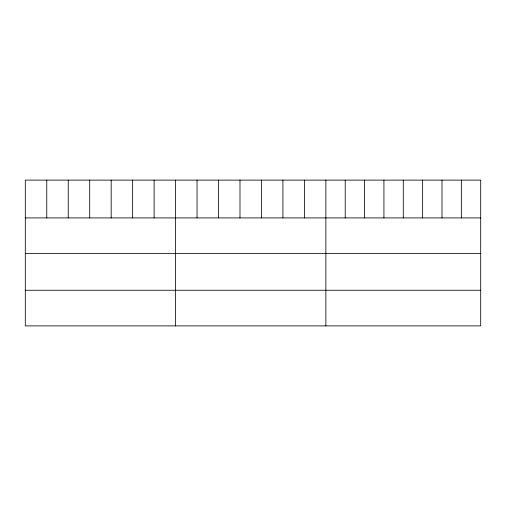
<?xml version="1.0" encoding="UTF-8"?>
<svg xmlns="http://www.w3.org/2000/svg" width="506" height="506" viewBox="0 0 506 506"><rect width="100%" height="100%" fill="white"/><g stroke="black" fill="none" stroke-linecap="round" stroke-linejoin="round"><path stroke-width="0.76" d="M480.7 217.915L480.7 325.889L25.3 325.889L25.3 180.111L480.7 180.111L480.7 217.915L25.3 217.915M25.3 253.55L480.7 253.55M25.3 290.254L480.7 290.254M461.345 180.111L461.345 217.915M441.991 180.111L441.991 217.915M422.637 180.111L422.637 217.915M403.282 180.111L403.282 217.915M383.927 180.111L383.927 217.915M364.573 180.111L364.573 217.915M345.218 180.111L345.218 217.915M325.864 180.111L325.864 325.889M304.397 180.111L304.397 217.915M282.924 180.111L282.924 217.915M261.457 180.111L261.457 217.915M239.989 180.111L239.989 217.915M218.522 180.111L218.522 217.915M197.049 180.111L197.049 217.915M175.582 180.111L175.582 325.889M154.115 180.111L154.115 217.915M132.642 180.111L132.642 217.915M111.175 180.111L111.175 217.915M89.707 180.111L89.707 217.915M68.24 180.111L68.24 217.915M46.767 180.111L46.767 217.915"/></g></svg>
